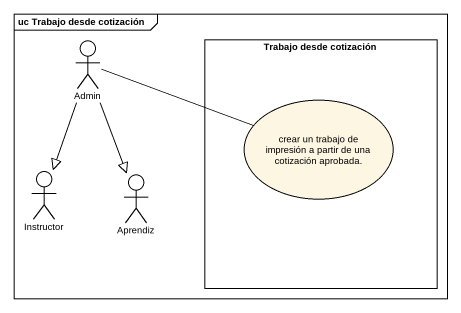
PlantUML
@startuml
mainframe uc Trabajo desde cotización
actor Admin
rectangle "Trabajo desde cotización" as Trabajo_desde_cotización {
  usecase "crear un trabajo de impresión a partir de una cotización aprobada." as crear_un_trabajo_de
}
actor Instructor
actor Aprendiz
Admin -right- crear_un_trabajo_de
Admin --|> Instructor
Admin --|> Aprendiz
@enduml
